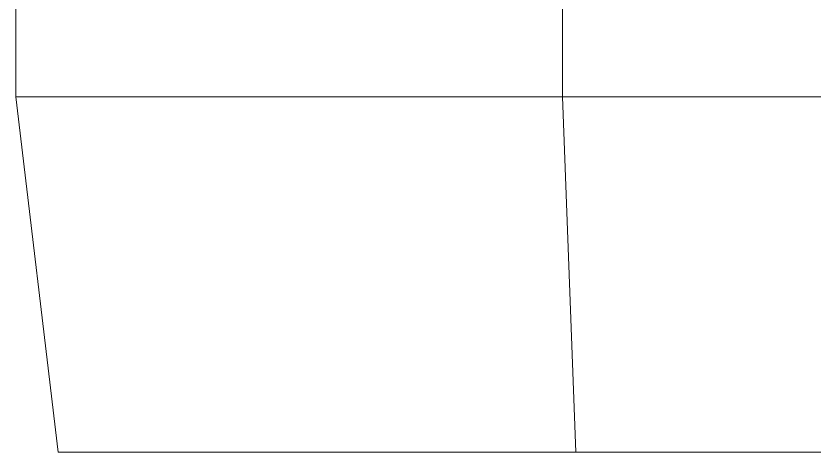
# Model space of a CAD drawing. Header units: millimetres. Extents: x 2915 to 5291, y 1031 to 4391.
# Drawn here: x 3760.16 to 3776.96, y 2238.01 to 2247.19 of the extents above; entities that cross this region are included whole.
import ezdxf

# ---------------------------------------------------------------- set-up
doc = ezdxf.new("R2010")
doc.units = ezdxf.units.MM

msp = doc.modelspace()

# ---------------------------------------------------------------- linework, layer by layer
at = {"linetype": 'Continuous', "lineweight": 18, "extrusion": (0, 1, 0)}
for p, q in [((3760.159, 2253.483), (3760.159, 2245.483)), ((3760.159, 2245.483), (3761.051, 2238.005)), ((3760.159, 2245.483), (3771.666, 2245.483)), ((3793.759, 2245.483), (3771.666, 2245.483))]:
    msp.add_line(p, q, dxfattribs=at)
at = {"linetype": 'Continuous', "lineweight": 13, "extrusion": (0, 1, 0)}
for p, q in [((3771.666, 2247.422), (3771.666, 2245.483)), ((3771.947, 2238.005), (3771.666, 2245.483)), ((3761.051, 2238.005), (3771.947, 2238.005)), ((3792.867, 2238.005), (3771.947, 2238.005))]:
    msp.add_line(p, q, dxfattribs=at)

doc.saveas('drawing.dxf')
